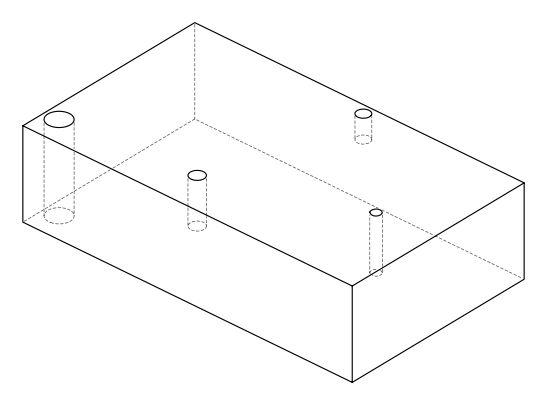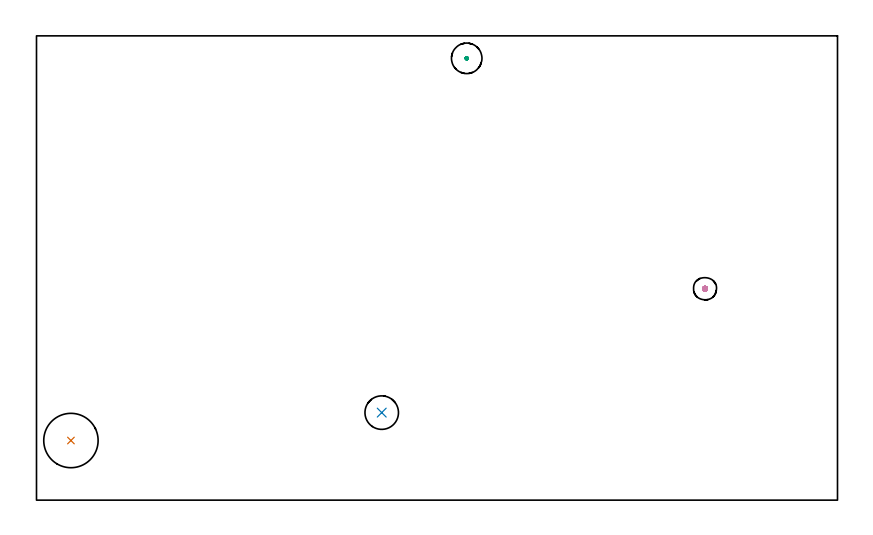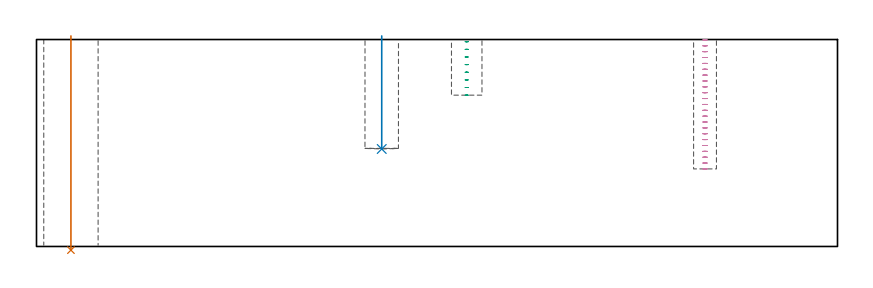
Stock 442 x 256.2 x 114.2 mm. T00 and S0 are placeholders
(PLAN: 4 operations, 3 tool changes, 2.2 min)
(1 INDEXABLE_INSERT_DRILL_THROUGH_HOLE_FROM_SOLID | STEP1HOLE | NXT0302_031 | 0.47 min | 80651 mm3)
(2 INDEXABLE_INSERT_DRILL_BLIND_HOLE_FROM_SOLID | STEP1POCKET | NXT0302_008 | 0.25 min | 16140 mm3)
(3 MILL_BLIND_HOLE_FROM_SOLID_MATERIAL | STEP1POCKET_1 | UGT0201_133 | Spiral | 0.28 min | 6803 mm3)
(4 MILL_BLIND_HOLE_FROM_SOLID_MATERIAL_1 | STEP1POCKET_2 | NXT0201_010 | Spiral | 1.15 min | 8886 mm3)
(TOOL NXT0302_031 | Index. Insert Drill 30mm [880-D3000L32-05] | D30 PA176 FL150 Z2)
(TOOL NXT0302_008 | Index. Insert Drill 18.5mm [880-D1850L25-05] | D18.5 PA176 FL93 Z2)
(TOOL UGT0201_133 | Carbide End Mill 15.0 | D15 FL30 Z4)
(TOOL NXT0201_010 | ENDMILL 10mm [2P460-1000-NA 1630] | D10 FL30 Z6)
(OP 1 INDEXABLE_INSERT_DRILL_THROUGH_HOLE_FROM_SOLID)
G17 G21 G94 G90
T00 M6
G54
G17 G0 G90 X19. Y32.9 S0 M3
G43 Z124.2 H1
G94 G81 G98 Z-2.024 F250. R116.2
G80
M5
M2
(OP 2 INDEXABLE_INSERT_DRILL_BLIND_HOLE_FROM_SOLID)
G17 G21 G94 G90
T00 M6
G54
G17 G0 G90 X190.5 Y48.3 S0 M3
G43 Z124.2 H1
G94 G81 G98 Z53.8 F250. R116.2
G80
M5
M2
(OP 3 MILL_BLIND_HOLE_FROM_SOLID_MATERIAL)
G17 G21 G94 G90
T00 M6
G54
G17 G0 G90 X237.4 Y243.8 S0 M3
G43 Z124.2 H0
Z112.988
G94 G3 X237.85 Y244.25 R0.45 F250.
X237.4 Y244.7 R0.45
X236.5 Y243.8 R0.9
X237.4 Y244.7 R-0.9
X236.95 Y244.25 R0.45
X237.4 Y243.8 R0.45
G0 Z108.775
G3 X237.85 Y244.25 R0.45
X237.4 Y244.7 R0.45
X236.5 Y243.8 R0.9
X237.4 Y244.7 R-0.9
X236.95 Y244.25 R0.45
X237.4 Y243.8 R0.45
G0 Z104.563
G3 X237.85 Y244.25 R0.45
X237.4 Y244.7 R0.45
X236.5 Y243.8 R0.9
X237.4 Y244.7 R-0.9
X236.95 Y244.25 R0.45
X237.4 Y243.8 R0.45
G0 Z100.35
G3 X237.85 Y244.25 R0.45
X237.4 Y244.7 R0.45
X236.5 Y243.8 R0.9
X237.4 Y244.7 R-0.9
X236.95 Y244.25 R0.45
X237.4 Y243.8 R0.45
G0 Z96.138
G3 X237.85 Y244.25 R0.45
X237.4 Y244.7 R0.45
X236.5 Y243.8 R0.9
X237.4 Y244.7 R-0.9
X236.95 Y244.25 R0.45
X237.4 Y243.8 R0.45
G0 Z91.925
G3 X237.85 Y244.25 R0.45
X237.4 Y244.7 R0.45
X236.5 Y243.8 R0.9
X237.4 Y244.7 R-0.9
X236.95 Y244.25 R0.45
X237.4 Y243.8 R0.45
G0 Z87.713
G3 X237.85 Y244.25 R0.45
X237.4 Y244.7 R0.45
X236.5 Y243.8 R0.9
X237.4 Y244.7 R-0.9
X236.95 Y244.25 R0.45
X237.4 Y243.8 R0.45
G0 Z83.5
G3 X237.85 Y244.25 R0.45
X237.4 Y244.7 R0.45
X236.5 Y243.8 R0.9
X237.4 Y244.7 R-0.9
X236.95 Y244.25 R0.45
X237.4 Y243.8 R0.45
G0 Z124.2
M5
M2
(OP 4 MILL_BLIND_HOLE_FROM_SOLID_MATERIAL_1)
G17 G21 G94 G90
T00 M6
G54
G17 G0 G90 X368.9 Y116.7 S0 M3
G43 Z124.2 H1
Z113.965
G94 G3 X369.53 Y117.37 R0.631 F250.
X368.818 Y117.997 R0.67
X367.603 Y116.618 R1.3
X368.818 Y117.997 R-1.3
X368.21 Y117.308 R0.65
X368.9 Y116.7 R0.65
G0 Z110.73
G3 X369.53 Y117.37 R0.631
X368.818 Y117.997 R0.67
X367.603 Y116.618 R1.3
X368.818 Y117.997 R-1.3
X368.21 Y117.308 R0.65
X368.9 Y116.7 R0.65
G0 Z107.496
G3 X369.53 Y117.37 R0.631
X368.818 Y117.997 R0.67
X367.603 Y116.618 R1.3
X368.818 Y117.997 R-1.3
X368.21 Y117.308 R0.65
X368.9 Y116.7 R0.65
G0 Z104.261
G3 X369.53 Y117.37 R0.631
X368.818 Y117.997 R0.67
X367.603 Y116.618 R1.3
X368.818 Y117.997 R-1.3
X368.21 Y117.308 R0.65
X368.9 Y116.7 R0.65
G0 Z101.026
G3 X369.53 Y117.37 R0.631
X368.818 Y117.997 R0.67
X367.603 Y116.618 R1.3
X368.818 Y117.997 R-1.3
X368.21 Y117.308 R0.65
X368.9 Y116.7 R0.65
G0 Z97.791
G3 X369.53 Y117.37 R0.631
X368.818 Y117.997 R0.67
X367.603 Y116.618 R1.3
X368.818 Y117.997 R-1.3
X368.21 Y117.308 R0.65
X368.9 Y116.7 R0.65
G0 Z94.557
G3 X369.53 Y117.37 R0.631
X368.818 Y117.997 R0.67
X367.603 Y116.618 R1.3
X368.818 Y117.997 R-1.3
X368.21 Y117.308 R0.65
X368.9 Y116.7 R0.65
G0 Z91.322
G3 X369.53 Y117.37 R0.631
X368.818 Y117.997 R0.67
X367.603 Y116.618 R1.3
X368.818 Y117.997 R-1.3
X368.21 Y117.308 R0.65
X368.9 Y116.7 R0.65
G0 Z88.087
G3 X369.53 Y117.37 R0.631
X368.818 Y117.997 R0.67
X367.603 Y116.618 R1.3
X368.818 Y117.997 R-1.3
X368.21 Y117.308 R0.65
X368.9 Y116.7 R0.65
G0 Z84.852
G3 X369.53 Y117.37 R0.631
X368.818 Y117.997 R0.67
X367.603 Y116.618 R1.3
X368.818 Y117.997 R-1.3
X368.21 Y117.308 R0.65
X368.9 Y116.7 R0.65
G0 Z81.617
G3 X369.53 Y117.37 R0.631
X368.818 Y117.997 R0.67
X367.603 Y116.618 R1.3
X368.818 Y117.997 R-1.3
X368.21 Y117.308 R0.65
X368.9 Y116.7 R0.65
G0 Z78.383
G3 X369.53 Y117.37 R0.631
X368.818 Y117.997 R0.67
X367.603 Y116.618 R1.3
X368.818 Y117.997 R-1.3
X368.21 Y117.308 R0.65
X368.9 Y116.7 R0.65
G0 Z75.148
G3 X369.53 Y117.37 R0.631
X368.818 Y117.997 R0.67
X367.603 Y116.618 R1.3
X368.818 Y117.997 R-1.3
X368.21 Y117.308 R0.65
X368.9 Y116.7 R0.65
G0 Z71.913
G3 X369.53 Y117.37 R0.631
X368.818 Y117.997 R0.67
X367.603 Y116.618 R1.3
X368.818 Y117.997 R-1.3
X368.21 Y117.308 R0.65
X368.9 Y116.7 R0.65
G0 Z68.678
G3 X369.53 Y117.37 R0.631
X368.818 Y117.997 R0.67
X367.603 Y116.618 R1.3
X368.818 Y117.997 R-1.3
X368.21 Y117.308 R0.65
X368.9 Y116.7 R0.65
G0 Z65.443
G3 X369.53 Y117.37 R0.631
X368.818 Y117.997 R0.67
X367.603 Y116.618 R1.3
X368.818 Y117.997 R-1.3
X368.21 Y117.308 R0.65
X368.9 Y116.7 R0.65
G0 Z62.209
G3 X369.53 Y117.37 R0.631
X368.818 Y117.997 R0.67
X367.603 Y116.618 R1.3
X368.818 Y117.997 R-1.3
X368.21 Y117.308 R0.65
X368.9 Y116.7 R0.65
G0 Z58.974
G3 X369.53 Y117.37 R0.631
X368.818 Y117.997 R0.67
X367.603 Y116.618 R1.3
X368.818 Y117.997 R-1.3
X368.21 Y117.308 R0.65
X368.9 Y116.7 R0.65
G0 Z55.739
G3 X369.53 Y117.37 R0.631
X368.818 Y117.997 R0.67
X367.603 Y116.618 R1.3
X368.818 Y117.997 R-1.3
X368.21 Y117.308 R0.65
X368.9 Y116.7 R0.65
G0 Z52.504
G3 X369.53 Y117.37 R0.631
X368.818 Y117.997 R0.67
X367.603 Y116.618 R1.3
X368.818 Y117.997 R-1.3
X368.21 Y117.308 R0.65
X368.9 Y116.7 R0.65
G0 Z49.27
G3 X369.53 Y117.37 R0.631
X368.818 Y117.997 R0.67
X367.603 Y116.618 R1.3
X368.818 Y117.997 R-1.3
X368.21 Y117.308 R0.65
X368.9 Y116.7 R0.65
G0 Z46.035
G3 X369.53 Y117.37 R0.631
X368.818 Y117.997 R0.67
X367.603 Y116.618 R1.3
X368.818 Y117.997 R-1.3
X368.21 Y117.308 R0.65
X368.9 Y116.7 R0.65
G0 Z42.8
G3 X369.53 Y117.37 R0.631
X368.818 Y117.997 R0.67
X367.603 Y116.618 R1.3
X368.818 Y117.997 R-1.3
X368.21 Y117.308 R0.65
X368.9 Y116.7 R0.65
G0 Z124.2
M5
M2
